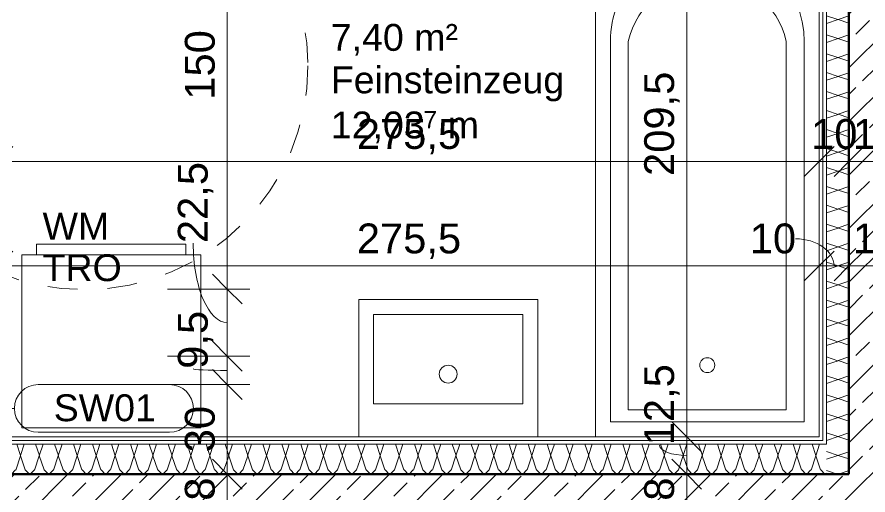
# Model space of a CAD drawing. Header units: metres. Extents: x 3.3 to 48.5, y 58.8 to 100.4.
# Drawn here: x 29.157 to 32.01, y 80.265 to 81.867 of the extents above; entities that cross this region are included whole.
import ezdxf

# ---------------------------------------------------------------- set-up
doc = ezdxf.new("R2010")
doc.units = ezdxf.units.M
doc.linetypes.add('Verdeckt', pattern=[0.003, 0.002, -0.001])
for name, color, linetype, lineweight in [('A_2D', 7, 'Continuous', 13), ('A_Bemassung-50_', 4, 'Continuous', 9), ('A_Bemassung_', 4, 'Continuous', 9), ('A_Beschriftung_', 7, 'Continuous', 9), ('A_Decken', 8, 'Continuous', 13), ('A_Raeume_', 7, 'Continuous', 5), ('A_Raeume_Beschriftung_', 7, 'Continuous', 9), ('A_Sanitaer', 3, 'Continuous', 13), ('A_Waende', 7, 'Continuous', 13), ('Text', 130, 'Continuous', 9)]:
    doc.layers.add(name, color=color, linetype=linetype, lineweight=lineweight)
doc.styles.add('Arial_2', font='arial.ttf', dxfattribs={"height": 0.09})
doc.styles.add('Arial_4', font='arial.ttf', dxfattribs={"height": 0.05849})
doc.styles.add('Arial_5', font='arial.ttf', dxfattribs={"height": 0.1})
doc.dimstyles.new('WGA-Bemaßung', dxfattribs={"dimscale": 0.3048, "dimtxt": 0.102026, "dimasz": 0.328084, "dimexe": 0.246063, "dimexo": 0.0625, "dimgap": 0.04101, "dimtad": 1, "dimdec": 1, "dimlfac": 100, "dimrnd": 0.5, "dimdsep": 46, "dimtxsty": 'Arial_5', "dimblk1": 'OBLIQUE', "dimblk2": 'OBLIQUE', "dimsah": 1, "dimcen": 0.09, "dimdle": 0.246063, "dimazin": 2, "dimtfac": 1, "dimtdec": 4, "dimtix": 1, "dimtmove": 0, "dimatfit": 3, "dimfxl": 0.656168, "dimfxlon": 1, "dimtvp": 1, "dimtolj": 1, "dimtzin": 0, "dimarcsym": 2})
doc.dimstyles.new('WGA-Bemaßung_1', dxfattribs={"dimscale": 0.3048, "dimtxt": 0.102026, "dimasz": 0.328084, "dimexe": 0.246063, "dimexo": 0.0625, "dimgap": 0.04101, "dimtad": 1, "dimdec": 1, "dimlfac": 100, "dimrnd": 0.5, "dimdsep": 46, "dimtxsty": 'Arial_5', "dimblk1": 'OBLIQUE', "dimblk2": 'OBLIQUE', "dimsah": 1, "dimcen": 0.09, "dimdle": 0.246063, "dimazin": 2, "dimtfac": 1, "dimtdec": 4, "dimtix": 1, "dimtmove": 1, "dimatfit": 3, "dimfxl": 0.656168, "dimfxlon": 1, "dimtvp": 1, "dimtolj": 1, "dimtzin": 0, "dimarcsym": 2})
doc.dimstyles.new('WGA-Bemaßung_3', dxfattribs={"dimscale": 0.3048, "dimtxt": 0.102026, "dimasz": 0.328084, "dimexe": 0.246063, "dimexo": 0.0625, "dimgap": 0.04101, "dimtad": 1, "dimdec": 1, "dimlfac": 100, "dimrnd": 0.5, "dimdsep": 46, "dimtxsty": 'Arial_5', "dimblk1": 'OBLIQUE', "dimblk2": 'OBLIQUE', "dimsah": 1, "dimcen": 0.09, "dimdle": 0.246063, "dimazin": 2, "dimtfac": 1, "dimtdec": 4, "dimtix": 1, "dimtmove": 0, "dimatfit": 3, "dimfxl": 0.656168, "dimfxlon": 1, "dimtvp": 1, "dimtolj": 1, "dimtzin": 0, "dimarcsym": 2})
pattern_1 = [(45, (0, 0), (-0.08980256, 0.08980256), []), (45, (0.0898, 0), (-0.08980256, 0.08980256), [0.0635, -0.03175])]

# ---------------------------------------------------------------- blocks, each defined once
blk = doc.blocks.new('Sani_Badewanne - 750x1700-11052984-263_PP_03DG_BT1')
at = {"layer": 'A_Sanitaer', "lineweight": 5}
for p, q in [((0.375, 0), (0.375, -1.7)), ((0.375, 0), (0.375, -1.7)), ((0.375, -1.7), (-0.375, -1.7)), ((0.375, -1.7), (-0.375, -1.7))]:
    blk.add_line(p, q, dxfattribs=at)
at = {"layer": 'A_Sanitaer'}
for p, q in [((0.375, 0), (0.375, -1.7)), ((0.325, -0.05), (-0.325, -0.05)), ((-0.325, -0.05), (-0.325, -1.325)), ((0.325, -1.325), (0.325, -0.05)), ((-0.265, -0.09), (-0.265, -1.325)), ((0.265, -0.09), (-0.265, -0.09)), ((0.265, -1.325), (0.265, -0.09)), ((0.375, -1.7), (-0.375, -1.7)), ((0.375, -1.7), (-0.375, -1.7)), ((-0.375, -1.7), (-0.375, -1.7518)), ((-0.375, -1.7518), (-0.375, -1.7)), ((-0.375, -1.7), (0.375, -1.7)), ((0.375, -1.995), (0.375, -1.7)), ((0.375, -1.7), (0.375, -1.995)), ((0.375, -1.995), (-0.375, -1.995))]:
    blk.add_line(p, q, dxfattribs=at)
blk.add_circle((0, -0.24), 0.025, dxfattribs=at)
for centre, radius, start, end in [((0, -1.325), 0.325, 180, 270), ((0, -1.265), 0.2717, 192.7575, 270), ((0, -1.265), 0.2717, 270, 347.2425), ((0, -1.325), 0.325, 270, 0)]:
    blk.add_arc(centre, radius, start, end, dxfattribs=at)
blk = doc.blocks.new('Sani_Waschtisch_Wandbasiert_eckig_einzel - 600 x 460-11352363-263_PP_03DG_BT1')
at = {"layer": 'A_Sanitaer', "lineweight": 5}
for p, q in [((0.4226, 0.5225), (-0.1774, 0.5225)), ((-0.1774, 0.5225), (-0.1774, 0.0625)), ((-0.1774, 0.0625), (-0.1774, 0.5225)), ((-0.1774, 0.5225), (0.4226, 0.5225)), ((0.4226, 0.0625), (0.4226, 0.5225)), ((0.4226, 0.5225), (0.4226, 0.0625)), ((-0.1274, 0.1725), (-0.1274, 0.4725)), ((-0.1274, 0.4725), (0.3726, 0.4725)), ((0.3726, 0.4725), (0.3726, 0.1725)), ((0.3726, 0.1725), (-0.1274, 0.1725))]:
    blk.add_line(p, q, dxfattribs=at)
blk.add_circle((0.1226, 0.2725), 0.03, dxfattribs=at)
blk = doc.blocks.new('Sani_Waschmaschine - 600x600-1515073-263_PP_03DG_BT1')
at = {"layer": 'A_Sanitaer'}
for p, q in [((0.5675, 0.5666), (-0.0325, 0.5666)), ((-0.0325, 0.5666), (-0.0325, -0.0134)), ((0.5675, -0.0134), (0.5675, 0.5666)), ((-0.0325, -0.0134), (0.5675, -0.0134)), ((0.0175, -0.0134), (0.0175, -0.0484)), ((0.2675, -0.0134), (0.0175, -0.0134)), ((0.0238, -0.0134), (0.0175, -0.0134)), ((0.0423, -0.0134), (0.0238, -0.0134)), ((0.0721, -0.0134), (0.0423, -0.0134)), ((0.1116, -0.0134), (0.0721, -0.0134)), ((0.159, -0.0134), (0.1116, -0.0134)), ((0.2119, -0.0134), (0.159, -0.0134)), ((0.2675, -0.0134), (0.2119, -0.0134)), ((0.3231, -0.0134), (0.2675, -0.0134)), ((0.3231, -0.0134), (0.2675, -0.0134)), ((0.376, -0.0134), (0.3231, -0.0134)), ((0.376, -0.0134), (0.3231, -0.0134)), ((0.4234, -0.0134), (0.376, -0.0134)), ((0.4234, -0.0134), (0.376, -0.0134)), ((0.463, -0.0134), (0.4234, -0.0134)), ((0.463, -0.0134), (0.4234, -0.0134)), ((0.4928, -0.0134), (0.463, -0.0134)), ((0.4928, -0.0134), (0.463, -0.0134)), ((0.5112, -0.0134), (0.4928, -0.0134)), ((0.5112, -0.0134), (0.4928, -0.0134)), ((0.5175, -0.0134), (0.5112, -0.0134)), ((0.5175, -0.0134), (0.5112, -0.0134)), ((0.5175, -0.0484), (0.5175, -0.0134)), ((0.0175, -0.0484), (0.5175, -0.0484)), ((0.0175, -0.0484), (0.0238, -0.0484)), ((0.0238, -0.0484), (0.0423, -0.0484)), ((0.0423, -0.0484), (0.0721, -0.0484)), ((0.0721, -0.0484), (0.1116, -0.0484)), ((0.1116, -0.0484), (0.159, -0.0484)), ((0.159, -0.0484), (0.2119, -0.0484)), ((0.2119, -0.0484), (0.2675, -0.0484)), ((0.2675, -0.0484), (0.3231, -0.0484)), ((0.3231, -0.0484), (0.376, -0.0484)), ((0.376, -0.0484), (0.4234, -0.0484)), ((0.4234, -0.0484), (0.463, -0.0484)), ((0.463, -0.0484), (0.4928, -0.0484)), ((0.4928, -0.0484), (0.5112, -0.0484)), ((0.5112, -0.0484), (0.5175, -0.0484))]:
    blk.add_line(p, q, dxfattribs=at)
blk = doc.blocks.new('DIMBLOCK156-263_PP_03DG_BT1')
at = {"layer": 'A_Bemassung-50_', "transparency": 16777216}
for p, q in [((31.8463, 81.0329), (31.8463, 81.2329)), ((29.0933, 81.0329), (29.0933, 81.1079)), ((29.0933, 81.0329), (31.8463, 81.0329)), ((29.0933, 81.0329), (29.0933, 80.8329)), ((31.8463, 81.0329), (31.8463, 80.9579))]:
    blk.add_line(p, q, dxfattribs=at)
at = {"layer": 'A_Bemassung-50_', "lineweight": 35, "transparency": 16777216}
for p, q in [((29.0933, 81.0329), (29.1433, 81.0829)), ((31.8463, 81.0329), (31.8963, 81.0829)), ((29.0933, 81.0329), (29.0433, 80.9829)), ((31.8463, 81.0329), (31.7963, 80.9829))]:
    blk.add_line(p, q, dxfattribs=at)
at = {"layer": 'A_Bemassung-50_', "color": 0, "transparency": 16777216, "insert": (30.2963, 81.1752), "char_height": 0.1, "width": 0.416266, "attachment_point": 1, "line_spacing_factor": 0.941778, "style": 'Arial_5'}
blk.add_mtext('275,5', dxfattribs=at)
blk = doc.blocks.new('_Oblique')
at = {"color": 0, "linetype": 'ByBlock', "lineweight": -2}
blk.add_line((-0.5, -0.5), (0.5, 0.5), dxfattribs=at)
blk = doc.blocks.new('DIMBLOCK157-263_PP_03DG_BT1')
at = {"layer": 'A_Bemassung-50_', "transparency": 16777216}
for p, q in [((31.8463, 81.0329), (31.8463, 81.2329)), ((31.9463, 81.0329), (31.9463, 81.2329)), ((31.8463, 81.0329), (31.9463, 81.0329)), ((31.8463, 81.0329), (31.8463, 80.9579)), ((31.9463, 81.0329), (31.9463, 80.9579))]:
    blk.add_line(p, q, dxfattribs=at)
at = {"layer": 'A_Bemassung-50_', "lineweight": 35, "transparency": 16777216}
for p, q in [((31.8463, 81.0329), (31.8963, 81.0829)), ((31.9463, 81.0329), (31.9963, 81.0829)), ((31.8463, 81.0329), (31.7963, 80.9829)), ((31.9463, 81.0329), (31.8963, 80.9829))]:
    blk.add_line(p, q, dxfattribs=at)
at = {"layer": 'A_Bemassung-50_', "transparency": 16777216}
blk.add_ellipse((31.7676, 81.0329), major_axis=(0.1286, 0), ratio=0.707356, start_param=0, end_param=1.570796, dxfattribs=at)
at = {"layer": 'A_Bemassung-50_', "color": 0, "transparency": 16777216, "insert": (31.6138, 81.1752), "char_height": 0.1, "width": 0.184588, "attachment_point": 1, "line_spacing_factor": 0.941778, "style": 'Arial_5'}
blk.add_mtext('10', dxfattribs=at)
blk = doc.blocks.new('DIMBLOCK158-263_PP_03DG_BT1')
at = {"layer": 'A_Bemassung-50_', "transparency": 16777216}
for p, q in [((31.9463, 81.0329), (31.9463, 81.2329)), ((32.1263, 81.0329), (32.1263, 81.2329)), ((31.9463, 81.0329), (32.1263, 81.0329)), ((31.9463, 81.0329), (31.9463, 80.9579)), ((32.1263, 81.0329), (32.1263, 80.9579))]:
    blk.add_line(p, q, dxfattribs=at)
at = {"layer": 'A_Bemassung-50_', "lineweight": 35, "transparency": 16777216}
for p, q in [((31.9463, 81.0329), (31.9963, 81.0829)), ((32.1263, 81.0329), (32.1763, 81.0829)), ((31.9463, 81.0329), (31.8963, 80.9829)), ((32.1263, 81.0329), (32.0763, 80.9829))]:
    blk.add_line(p, q, dxfattribs=at)
at = {"layer": 'A_Bemassung-50_', "color": 0, "transparency": 16777216, "insert": (31.9594, 81.1752), "char_height": 0.1, "width": 0.184588, "attachment_point": 1, "line_spacing_factor": 0.941778, "style": 'Arial_5'}
blk.add_mtext('18', dxfattribs=at)
blk = doc.blocks.new('DIMBLOCK201-263_PP_03DG_BT1')
at = {"layer": 'A_Bemassung-50_', "lineweight": 35, "transparency": 16777216}
for p, q in [((29.862, 80.3355), (29.812, 80.3855)), ((29.862, 80.3355), (29.912, 80.2855)), ((29.862, 80.1555), (29.812, 80.2055)), ((29.862, 80.1555), (29.912, 80.1055))]:
    blk.add_line(p, q, dxfattribs=at)
at = {"layer": 'A_Bemassung-50_', "transparency": 16777216}
for p, q in [((29.862, 80.3355), (29.662, 80.3355)), ((29.862, 80.1555), (29.862, 80.3355)), ((29.862, 80.3355), (29.937, 80.3355)), ((29.862, 80.1555), (29.662, 80.1555)), ((29.862, 80.1555), (29.937, 80.1555))]:
    blk.add_line(p, q, dxfattribs=at)
at = {"layer": 'A_Bemassung-50_', "color": 0, "transparency": 16777216, "insert": (29.7197, 80.1686), "char_height": 0.1, "width": 0.184588, "attachment_point": 1, "rotation": 90, "line_spacing_factor": 0.941778, "style": 'Arial_5'}
blk.add_mtext('18', dxfattribs=at)
blk = doc.blocks.new('DIMBLOCK202-263_PP_03DG_BT1')
at = {"layer": 'A_Bemassung-50_', "lineweight": 35, "transparency": 16777216}
for p, q in [((29.862, 80.6355), (29.812, 80.6855)), ((29.862, 80.6355), (29.912, 80.5855)), ((29.862, 80.3355), (29.812, 80.3855)), ((29.862, 80.3355), (29.912, 80.2855))]:
    blk.add_line(p, q, dxfattribs=at)
at = {"layer": 'A_Bemassung-50_', "transparency": 16777216}
for p, q in [((29.862, 80.6355), (29.662, 80.6355)), ((29.862, 80.3355), (29.862, 80.6355)), ((29.862, 80.6355), (29.937, 80.6355)), ((29.862, 80.3355), (29.662, 80.3355)), ((29.862, 80.3355), (29.937, 80.3355))]:
    blk.add_line(p, q, dxfattribs=at)
at = {"layer": 'A_Bemassung-50_', "color": 0, "transparency": 16777216, "insert": (29.7197, 80.4086), "char_height": 0.1, "width": 0.184588, "attachment_point": 1, "rotation": 90, "line_spacing_factor": 0.941778, "style": 'Arial_5'}
blk.add_mtext('30', dxfattribs=at)
blk = doc.blocks.new('DIMBLOCK203-263_PP_03DG_BT1')
at = {"layer": 'A_Bemassung-50_', "lineweight": 35, "transparency": 16777216}
for p, q in [((29.862, 80.7305), (29.812, 80.7805)), ((29.862, 80.7305), (29.912, 80.6805)), ((29.862, 80.6355), (29.812, 80.6855)), ((29.862, 80.6355), (29.912, 80.5855))]:
    blk.add_line(p, q, dxfattribs=at)
at = {"layer": 'A_Bemassung-50_', "transparency": 16777216}
for p, q in [((29.862, 80.7305), (29.662, 80.7305)), ((29.862, 80.6355), (29.862, 80.7305)), ((29.862, 80.7305), (29.937, 80.7305)), ((29.862, 80.6355), (29.662, 80.6355)), ((29.862, 80.6355), (29.937, 80.6355))]:
    blk.add_line(p, q, dxfattribs=at)
blk.add_ellipse((29.862, 80.6883), major_axis=(0.1145, 0), ratio=0.046114, start_param=3.141593, end_param=4.712389, dxfattribs=at)
at = {"layer": 'A_Bemassung-50_', "color": 0, "transparency": 16777216, "insert": (29.6962, 80.6883), "char_height": 0.1, "width": 0.231677, "attachment_point": 1, "rotation": 90, "line_spacing_factor": 0.941778, "style": 'Arial_5'}
blk.add_mtext('9,5', dxfattribs=at)
blk = doc.blocks.new('DIMBLOCK204-263_PP_03DG_BT1')
at = {"layer": 'A_Bemassung-50_', "lineweight": 35, "transparency": 16777216}
for p, q in [((29.862, 80.9555), (29.812, 81.0055)), ((29.862, 80.9555), (29.912, 80.9055)), ((29.862, 80.7305), (29.812, 80.7805)), ((29.862, 80.7305), (29.912, 80.6805))]:
    blk.add_line(p, q, dxfattribs=at)
at = {"layer": 'A_Bemassung-50_', "transparency": 16777216}
for p, q in [((29.862, 80.9555), (29.662, 80.9555)), ((29.862, 80.7305), (29.862, 80.9555)), ((29.862, 80.9555), (29.937, 80.9555)), ((29.862, 80.7305), (29.662, 80.7305)), ((29.862, 80.7305), (29.937, 80.7305))]:
    blk.add_line(p, q, dxfattribs=at)
blk.add_ellipse((29.862, 81.1095), major_axis=(0, 0.2665), ratio=0.429494, start_param=1.570796, end_param=3.141593, dxfattribs=at)
at = {"layer": 'A_Bemassung-50_', "color": 0, "transparency": 16777216, "insert": (29.6962, 81.1095), "char_height": 0.1, "width": 0.323972, "attachment_point": 1, "rotation": 90, "line_spacing_factor": 0.941778, "style": 'Arial_5'}
blk.add_mtext('22,5', dxfattribs=at)
blk = doc.blocks.new('DIMBLOCK205-263_PP_03DG_BT1')
at = {"layer": 'A_Bemassung-50_', "lineweight": 35, "transparency": 16777216}
for p, q in [((29.862, 82.4555), (29.812, 82.5055)), ((29.862, 82.4555), (29.912, 82.4055)), ((29.862, 80.9555), (29.812, 81.0055)), ((29.862, 80.9555), (29.912, 80.9055))]:
    blk.add_line(p, q, dxfattribs=at)
at = {"layer": 'A_Bemassung-50_', "transparency": 16777216}
for p, q in [((29.862, 82.4555), (29.662, 82.4555)), ((29.862, 80.9555), (29.862, 82.4555)), ((29.862, 82.4555), (29.937, 82.4555)), ((29.862, 80.9555), (29.662, 80.9555)), ((29.862, 80.9555), (29.937, 80.9555))]:
    blk.add_line(p, q, dxfattribs=at)
at = {"layer": 'A_Bemassung-50_', "color": 0, "transparency": 16777216, "insert": (29.7197, 81.5901), "char_height": 0.1, "width": 0.276883, "attachment_point": 1, "rotation": 90, "line_spacing_factor": 0.941778, "style": 'Arial_5'}
blk.add_mtext('150', dxfattribs=at)
blk = doc.blocks.new('BS_Wand_Lollipop - rechts_oben-2026913-263_PP_03DG_BT1')
at = {"layer": 'A_Beschriftung_'}
for p, q in [((0.0046, 0.0016), (0.0134, 0.0016)), ((-0.003, 0), (0.003, 0)), ((0.0046, -0.0016), (0.0134, -0.0016))]:
    blk.add_line(p, q, dxfattribs=at)
for centre, start, end in [((0.0046, 0), 90, 270), ((0.0134, 0), 270, 90)]:
    blk.add_arc(centre, 0.0016, start, end, dxfattribs=at)
blk = doc.blocks.new('DIMBLOCK347-263_PP_03DG_BT1')
at = {"layer": 'A_Bemassung-50_', "lineweight": 35, "transparency": 16777216}
for p, q in [((31.4023, 82.5555), (31.3523, 82.6055)), ((31.4023, 82.5555), (31.4523, 82.5055)), ((31.4023, 80.4605), (31.3523, 80.5105)), ((31.4023, 80.4605), (31.4523, 80.4105))]:
    blk.add_line(p, q, dxfattribs=at)
at = {"layer": 'A_Bemassung-50_', "transparency": 16777216}
for p, q in [((31.4023, 82.5555), (31.3273, 82.5555)), ((31.4023, 82.5555), (31.4023, 80.4605)), ((31.4023, 82.5555), (31.6023, 82.5555)), ((31.4023, 80.4605), (31.3273, 80.4605)), ((31.4023, 80.4605), (31.6023, 80.4605))]:
    blk.add_line(p, q, dxfattribs=at)
at = {"layer": 'A_Bemassung-50_', "color": 0, "transparency": 16777216, "insert": (31.2599, 81.3346), "char_height": 0.1, "width": 0.416266, "attachment_point": 1, "rotation": 90, "line_spacing_factor": 0.941778, "style": 'Arial_5'}
blk.add_mtext('209,5', dxfattribs=at)
blk = doc.blocks.new('DIMBLOCK348-263_PP_03DG_BT1')
at = {"layer": 'A_Bemassung-50_', "lineweight": 35, "transparency": 16777216}
for p, q in [((31.4023, 80.4605), (31.3523, 80.5105)), ((31.4023, 80.4605), (31.4523, 80.4105)), ((31.4023, 80.3355), (31.3523, 80.3855)), ((31.4023, 80.3355), (31.4523, 80.2855))]:
    blk.add_line(p, q, dxfattribs=at)
at = {"layer": 'A_Bemassung-50_', "transparency": 16777216}
for p, q in [((31.4023, 80.4605), (31.3273, 80.4605)), ((31.4023, 80.4605), (31.4023, 80.3355)), ((31.4023, 80.4605), (31.6023, 80.4605)), ((31.4023, 80.3355), (31.3273, 80.3355)), ((31.4023, 80.3355), (31.6023, 80.3355))]:
    blk.add_line(p, q, dxfattribs=at)
blk.add_ellipse((31.4023, 80.432), major_axis=(0.091, 0), ratio=0.374063, start_param=3.141593, end_param=4.712389, dxfattribs=at)
at = {"layer": 'A_Bemassung-50_', "color": 0, "transparency": 16777216, "insert": (31.2599, 80.432), "char_height": 0.1, "width": 0.323972, "attachment_point": 1, "rotation": 90, "line_spacing_factor": 0.941778, "style": 'Arial_5'}
blk.add_mtext('12,5', dxfattribs=at)
blk = doc.blocks.new('DIMBLOCK349-263_PP_03DG_BT1')
at = {"layer": 'A_Bemassung-50_', "lineweight": 35, "transparency": 16777216}
for p, q in [((31.4023, 80.3355), (31.3523, 80.3855)), ((31.4023, 80.3355), (31.4523, 80.2855)), ((31.4023, 80.1555), (31.3523, 80.2055)), ((31.4023, 80.1555), (31.4523, 80.1055))]:
    blk.add_line(p, q, dxfattribs=at)
at = {"layer": 'A_Bemassung-50_', "transparency": 16777216}
for p, q in [((31.4023, 80.3355), (31.3273, 80.3355)), ((31.4023, 80.3355), (31.4023, 80.1555)), ((31.4023, 80.3355), (31.6023, 80.3355)), ((31.4023, 80.1555), (31.3273, 80.1555)), ((31.4023, 80.1555), (31.6023, 80.1555))]:
    blk.add_line(p, q, dxfattribs=at)
at = {"layer": 'A_Bemassung-50_', "color": 0, "transparency": 16777216, "insert": (31.2599, 80.1686), "char_height": 0.1, "width": 0.184588, "attachment_point": 1, "rotation": 90, "line_spacing_factor": 0.941778, "style": 'Arial_5'}
blk.add_mtext('18', dxfattribs=at)
blk = doc.blocks.new('DIMBLOCK449-263_PP_03DG_BT1')
at = {"layer": 'A_Bemassung-50_', "transparency": 16777216}
for p, q in [((31.8463, 81.3829), (31.8463, 81.5829)), ((29.0933, 81.3829), (29.0933, 81.4579)), ((29.0933, 81.3829), (31.8463, 81.3829)), ((29.0933, 81.3829), (29.0933, 81.1829)), ((31.8463, 81.3829), (31.8463, 81.3079))]:
    blk.add_line(p, q, dxfattribs=at)
at = {"layer": 'A_Bemassung-50_', "lineweight": 35, "transparency": 16777216}
for p, q in [((29.0933, 81.3829), (29.1433, 81.4329)), ((31.8463, 81.3829), (31.8963, 81.4329)), ((29.0933, 81.3829), (29.0433, 81.3329)), ((31.8463, 81.3829), (31.7963, 81.3329))]:
    blk.add_line(p, q, dxfattribs=at)
at = {"layer": 'A_Bemassung-50_', "color": 0, "transparency": 16777216, "insert": (30.2963, 81.5252), "char_height": 0.1, "width": 0.416266, "attachment_point": 1, "line_spacing_factor": 0.941778, "style": 'Arial_5'}
blk.add_mtext('275,5', dxfattribs=at)
blk = doc.blocks.new('DIMBLOCK450-263_PP_03DG_BT1')
at = {"layer": 'A_Bemassung-50_', "transparency": 16777216}
for p, q in [((31.8463, 81.3829), (31.8463, 81.5829)), ((31.9463, 81.3829), (31.9463, 81.5829)), ((31.8463, 81.3829), (31.9463, 81.3829)), ((31.8463, 81.3829), (31.8463, 81.3079)), ((31.9463, 81.3829), (31.9463, 81.3079))]:
    blk.add_line(p, q, dxfattribs=at)
at = {"layer": 'A_Bemassung-50_', "lineweight": 35, "transparency": 16777216}
for p, q in [((31.8463, 81.3829), (31.8963, 81.4329)), ((31.9463, 81.3829), (31.9963, 81.4329)), ((31.8463, 81.3829), (31.7963, 81.3329)), ((31.9463, 81.3829), (31.8963, 81.3329))]:
    blk.add_line(p, q, dxfattribs=at)
at = {"layer": 'A_Bemassung-50_', "color": 0, "transparency": 16777216, "insert": (31.8194, 81.5252), "char_height": 0.1, "width": 0.184588, "attachment_point": 1, "line_spacing_factor": 0.941778, "style": 'Arial_5'}
blk.add_mtext('10', dxfattribs=at)
blk = doc.blocks.new('DIMBLOCK451-263_PP_03DG_BT1')
at = {"layer": 'A_Bemassung-50_', "transparency": 16777216}
for p, q in [((31.9463, 81.3829), (31.9463, 81.5829)), ((32.1263, 81.3829), (32.1263, 81.5829)), ((31.9463, 81.3829), (32.1263, 81.3829)), ((31.9463, 81.3829), (31.9463, 81.3079)), ((32.1263, 81.3829), (32.1263, 81.3079))]:
    blk.add_line(p, q, dxfattribs=at)
at = {"layer": 'A_Bemassung-50_', "lineweight": 35, "transparency": 16777216}
for p, q in [((31.9463, 81.3829), (31.9963, 81.4329)), ((32.1263, 81.3829), (32.1763, 81.4329)), ((31.9463, 81.3829), (31.8963, 81.3329)), ((32.1263, 81.3829), (32.0763, 81.3329))]:
    blk.add_line(p, q, dxfattribs=at)
at = {"layer": 'A_Bemassung-50_', "color": 0, "transparency": 16777216, "insert": (31.9594, 81.5252), "char_height": 0.1, "width": 0.184588, "attachment_point": 1, "line_spacing_factor": 0.941778, "style": 'Arial_5'}
blk.add_mtext('18', dxfattribs=at)

msp = doc.modelspace()

# ---------------------------------------------------------------- hatches: boundary and pattern name
at = {"layer": 'A_Waende', "lineweight": 5}
h = msp.add_hatch(dxfattribs=at)
h.set_pattern_fill('FP_4', color=250, style=0, pattern_type=2)
h.set_pattern_definition(pattern_1)
h.paths.add_polyline_path([(31.9463, 78.4805), (32.1263, 78.4805), (32.1263, 78.633), (31.9463, 78.633), (31.9463, 78.5305)])
h.paths.add_polyline_path([(31.9463, 79.653), (32.1263, 79.653), (32.1263, 86.5927), (31.9463, 86.5927), (31.9463, 79.673)])
h = msp.add_hatch(dxfattribs=at)
h.set_pattern_fill('FP_26', color=250, angle=-135, style=0, pattern_type=2)
h.set_pattern_definition([(315, (31.84597, 81.44527), (0.254, -0.1270034), [0.02245, -0.15715]), (315, (31.95698, 81.39789), (0.254, -0.1270034), [0.02245, -0.15715]), (315, (31.84597, 81.38163), (0.254, -0.1270034), [0.02245, -0.15715]), (315, (31.95698, 81.33425), (0.254, -0.1270034), [0.02245, -0.15715]), (341.565, (31.861524, 81.42971), (0.5079977, -0.1270007), [0.0502, -0.35141]), (341.565, (31.909608, 81.414153), (0.5079977, -0.1270007), [0.0502, -0.35141]), (341.565, (31.861524, 81.36607), (0.5079977, -0.1270007), [0.0502, -0.35141]), (341.565, (31.909608, 81.350514), (0.5079977, -0.1270007), [0.0502, -0.35141]), (45, (31.95769, 81.42971), (-0.254, -0.1270034), [0.02245, -0.15715]), (45, (31.84597, 81.38163), (-0.254, -0.1270034), [0.02245, -0.15715]), (45, (31.95769, 81.36607), (-0.254, -0.1270034), [0.02245, -0.15715]), (45, (31.846675, 81.31869), (-0.254, -0.1270034), [0.02245, -0.15715]), (18.435, (31.909608, 81.414153), (-0.5079977, -0.1270007), [0.0502, -0.35141]), (18.435, (31.86223, 81.39789), (-0.5079977, -0.1270007), [0.0502, -0.35141]), (18.435, (31.909608, 81.350514), (-0.5079977, -0.1270007), [0.0502, -0.35141]), (18.435, (31.86223, 81.33425), (-0.5079977, -0.1270007), [0.0502, -0.35141])])
h.paths.add_polyline_path([(31.8713, 80.3355), (31.9463, 80.3355), (31.9463, 82.543), (31.8713, 82.543), (31.8713, 80.4157)])
h = msp.add_hatch(dxfattribs=at)
h.set_pattern_fill('FP_27', color=250, angle=45, style=0, pattern_type=2)
h.set_pattern_definition([(225, (30.46994, 80.46097), (-0.1270034, -0.254), [0.02245, -0.15715]), (225, (30.421855, 80.34925), (-0.1270034, -0.254), [0.02245, -0.15715]), (225, (30.4063, 80.46097), (-0.1270034, -0.254), [0.02245, -0.15715]), (225, (30.358215, 80.34925), (-0.1270034, -0.254), [0.02245, -0.15715]), (251.565, (30.453675, 80.44471), (-0.1270007, -0.5079977), [0.0502, -0.35141]), (251.565, (30.43812, 80.396627), (-0.1270007, -0.5079977), [0.0502, -0.35141]), (251.565, (30.390035, 80.44471), (-0.1270007, -0.5079977), [0.0502, -0.35141]), (251.565, (30.37448, 80.396627), (-0.1270007, -0.5079977), [0.0502, -0.35141]), (315, (30.45438, 80.34925), (-0.1270034, 0.254), [0.02245, -0.15715]), (315, (30.4063, 80.46097), (-0.1270034, 0.254), [0.02245, -0.15715]), (315, (30.39074, 80.34925), (-0.1270034, 0.254), [0.02245, -0.15715]), (315, (30.34266, 80.46097), (-0.1270034, 0.254), [0.02245, -0.15715]), (288.435, (30.43812, 80.396627), (-0.1270007, 0.5079977), [0.0502, -0.35141]), (288.435, (30.422562, 80.44471), (-0.1270007, 0.5079977), [0.0502, -0.35141]), (288.435, (30.37448, 80.396627), (-0.1270007, 0.5079977), [0.0502, -0.35141]), (288.435, (30.358923, 80.44471), (-0.1270007, 0.5079977), [0.0502, -0.35141])])
h.paths.add_polyline_path([(29.0483, 80.3355), (31.8713, 80.3355), (31.8713, 80.4355), (29.0483, 80.4355)])
h = msp.add_hatch(dxfattribs=at)
h.set_pattern_fill('FP_4', color=250, style=0, pattern_type=2)
h.set_pattern_definition(pattern_1)
h.paths.add_polyline_path([(27.9225, 80.1555), (31.9463, 80.1555), (31.9463, 80.3355), (27.6327, 80.3355), (27.6327, 80.1555), (27.909, 80.1555)])
h.paths.add_polyline_path([(25.9927, 80.1555), (26.6127, 80.1555), (26.6127, 80.3355), (22.0777, 80.3355), (22.0777, 80.1555), (25.9071, 80.1555)])

# ---------------------------------------------------------------- linework, layer by layer
at = {"layer": 'A_2D', "linetype": 'Verdeckt', "lineweight": 5}
msp.add_circle((29.3824, 81.7038), 0.75, dxfattribs=at)
at = {"layer": 'A_Decken'}
msp.add_line((30.1323, 80.4605), (31.8463, 80.4605), dxfattribs=at)
at = {"layer": 'A_Raeume_', "flags": 128}
msp.add_lwpolyline([(29.0933, 80.9555), (29.0933, 80.4605), (31.8463, 80.4605), (31.8463, 82.4555), (28.2177, 82.4555), (27.8227, 82.4555), (27.8227, 81.9355), (27.8227, 80.9555), (29.0458, 80.9555)], close=True, dxfattribs=at)
at = {"layer": 'A_Waende', "color": 10, "lineweight": 50}
for p, q in [((31.9463, 86.5927), (31.9463, 80.3355)), ((31.9463, 80.3355), (27.6327, 80.3355))]:
    msp.add_line(p, q, dxfattribs=at)
at = {"layer": 'A_Waende', "lineweight": 18}
for p, q in [((31.8588, 80.448), (31.8588, 82.468)), ((29.0783, 80.448), (31.8588, 80.448))]:
    msp.add_line(p, q, dxfattribs=at)
at = {"layer": 'A_Waende'}
for p, q in [((31.8713, 80.4355), (31.8713, 82.468)), ((31.8463, 82.4555), (31.8463, 80.4605)), ((30.1323, 80.4605), (29.0933, 80.4605)), ((29.0483, 80.4355), (31.8713, 80.4355))]:
    msp.add_line(p, q, dxfattribs=at)

# ---------------------------------------------------------------- block references
at = {"layer": 'A_Beschriftung_', "xscale": 49.99999999999998, "yscale": 49.99999999999998, "zscale": 49.99999999999998}
msp.add_blockref('BS_Wand_Lollipop - rechts_oben-2026913-263_PP_03DG_BT1', (28.9982, 80.5556), dxfattribs=at)
at = {"layer": 'A_Sanitaer', "rotation": 180}
for name, p in [('Sani_Badewanne - 750x1700-11052984-263_PP_03DG_BT1', (31.4713, 80.4605)), ('Sani_Waschmaschine - 600x600-1515073-263_PP_03DG_BT1', (29.7402, 81.0571))]:
    msp.add_blockref(name, p, dxfattribs=at)
at = {"layer": 'A_Sanitaer'}
msp.add_blockref('Sani_Waschtisch_Wandbasiert_eckig_einzel - 600 x 460-11352363-263_PP_03DG_BT1', (30.48, 80.398), dxfattribs=at)

# ---------------------------------------------------------------- texts
at = {"layer": 'A_Beschriftung_', "insert": (29.2801, 80.6027), "char_height": 0.09, "width": 0.420886, "attachment_point": 1, "style": 'Arial_2'}
msp.add_mtext('SW01', dxfattribs=at)
at = {"layer": 'A_Raeume_Beschriftung_', "attachment_point": 1}
for s, insert, char_height, width, style in [('7,40 m²', (30.209, 81.8439), 0.09, 0.505063, 'Arial_2'), ('Feinsteinzeug', (30.209, 81.7014), 0.09, 0.909915, 'Arial_2'), ('12,03', (30.209, 81.5504), 0.09, 0.376793, 'Arial_2'), ('7', (30.5199, 81.5523), 0.0585, 0.056118, 'Arial_4'), (' m', (30.5662, 81.5504), 0.09, 0.164346, 'Arial_2')]:
    msp.add_mtext(s, dxfattribs=dict(at, insert=insert, char_height=char_height, width=width, style=style))
at = {"layer": 'Text', "color": 7, "char_height": 0.09, "attachment_point": 1, "style": 'Arial_2'}
for s, insert, width in [('WM', (29.2427, 81.211), 0.276582), ('TRO', (29.2427, 81.0721), 0.316667)]:
    msp.add_mtext(s, dxfattribs=dict(at, insert=insert, width=width))

# ---------------------------------------------------------------- dimensions: what is measured, and where the dimension line sits
at = {"layer": 'A_Bemassung_'}
for base, p1, p2, override, picture, middle in [((31.4023, 80.4605), (31.6023, 82.5555), (31.6023, 80.4605), {"dimpost": '<>', "dimfxl": 2.095}, 'DIMBLOCK347-263_PP_03DG_BT1', (31.3387, 81.508)), ((29.862, 82.4555), (29.662, 80.9555), (29.662, 82.4555), {"dimpost": '<>', "dimfxl": 1.5}, 'DIMBLOCK205-263_PP_03DG_BT1', (29.7985, 81.7055)), ((29.862, 80.6355), (29.662, 80.3355), (29.662, 80.6355), {"dimpost": '<>', "dimfxl": 0.3}, 'DIMBLOCK202-263_PP_03DG_BT1', (29.7984, 80.4855)), ((29.862, 80.3355), (29.662, 80.1555), (29.662, 80.3355), {"dimpost": '<>', "dimfxl": 0.18}, 'DIMBLOCK201-263_PP_03DG_BT1', (29.7985, 80.2455)), ((31.4023, 80.1555), (31.6023, 80.3355), (31.6023, 80.1555), {"dimpost": '<>', "dimfxl": 0.18}, 'DIMBLOCK349-263_PP_03DG_BT1', (31.3387, 80.2455))]:
    dim = msp.add_linear_dim(base=base, p1=p1, p2=p2, angle=90, dimstyle='WGA-Bemaßung', override=override, dxfattribs=at)
    dim.commit()
    dim.dimension.update_dxf_attribs({"geometry": picture, "text_midpoint": middle})
for base, p1, p2, dimstyle, override, picture, middle in [((31.8463, 81.3829), (29.0933, 81.1829), (31.8463, 81.5829), 'WGA-Bemaßung_3', {"dimpost": '<>', "dimfxl": 2.781898}, 'DIMBLOCK449-263_PP_03DG_BT1', (30.4698, 81.4464)), ((31.9463, 81.3829), (31.8463, 81.5829), (31.9463, 81.5829), 'WGA-Bemaßung_3', {"dimpost": '<>', "dimfxl": 0.1}, 'DIMBLOCK450-263_PP_03DG_BT1', (31.8963, 81.4464)), ((32.1263, 81.3829), (31.9463, 81.5829), (32.1263, 81.5829), 'WGA-Bemaßung_3', {"dimpost": '<>', "dimfxl": 0.18}, 'DIMBLOCK451-263_PP_03DG_BT1', (32.0363, 81.4464)), ((31.8463, 81.0329), (29.0933, 80.8329), (31.8463, 81.2329), 'WGA-Bemaßung', {"dimpost": '<>', "dimfxl": 2.781898}, 'DIMBLOCK156-263_PP_03DG_BT1', (30.4698, 81.0964)), ((32.1263, 81.0329), (31.9463, 81.2329), (32.1263, 81.2329), 'WGA-Bemaßung', {"dimpost": '<>', "dimfxl": 0.18}, 'DIMBLOCK158-263_PP_03DG_BT1', (32.0363, 81.0964))]:
    dim = msp.add_linear_dim(base=base, p1=p1, p2=p2, dimstyle=dimstyle, override=override, dxfattribs=at)
    dim.commit()
    dim.dimension.update_dxf_attribs({"geometry": picture, "text_midpoint": middle})
for base, p1, p2, override, picture, middle in [((29.862, 80.9555), (29.662, 80.7305), (29.662, 80.9555), {"dimpost": '<>', "dimfxl": 0.225}, 'DIMBLOCK204-263_PP_03DG_BT1', (29.7629, 81.2715)), ((29.862, 80.7305), (29.662, 80.6355), (29.662, 80.7305), {"dimpost": '<>', "dimfxl": 0.095}, 'DIMBLOCK203-263_PP_03DG_BT1', (29.7629, 80.8041)), ((31.4023, 80.3355), (31.6023, 80.4605), (31.6023, 80.3355), {"dimpost": '<>', "dimfxl": 0.125}, 'DIMBLOCK348-263_PP_03DG_BT1', (31.3266, 80.594))]:
    dim = msp.add_linear_dim(base=base, p1=p1, p2=p2, angle=90, dimstyle='WGA-Bemaßung_1', override=override, dxfattribs=at)
    dim.commit()
    dim.dimension.update_dxf_attribs({"geometry": picture, "text_midpoint": middle, "dimtype": 160, "text_rotation": 90})
dim = msp.add_linear_dim(base=(31.9463, 81.0329), p1=(31.8463, 81.2329), p2=(31.9463, 81.2329), dimstyle='WGA-Bemaßung_1', override={"dimpost": '<>', "dimfxl": 0.1}, dxfattribs=at)
dim.commit()
dim.dimension.update_dxf_attribs({"geometry": 'DIMBLOCK157-263_PP_03DG_BT1', "text_midpoint": (31.7061, 81.1085), "dimtype": 160})

doc.saveas('drawing.dxf')
